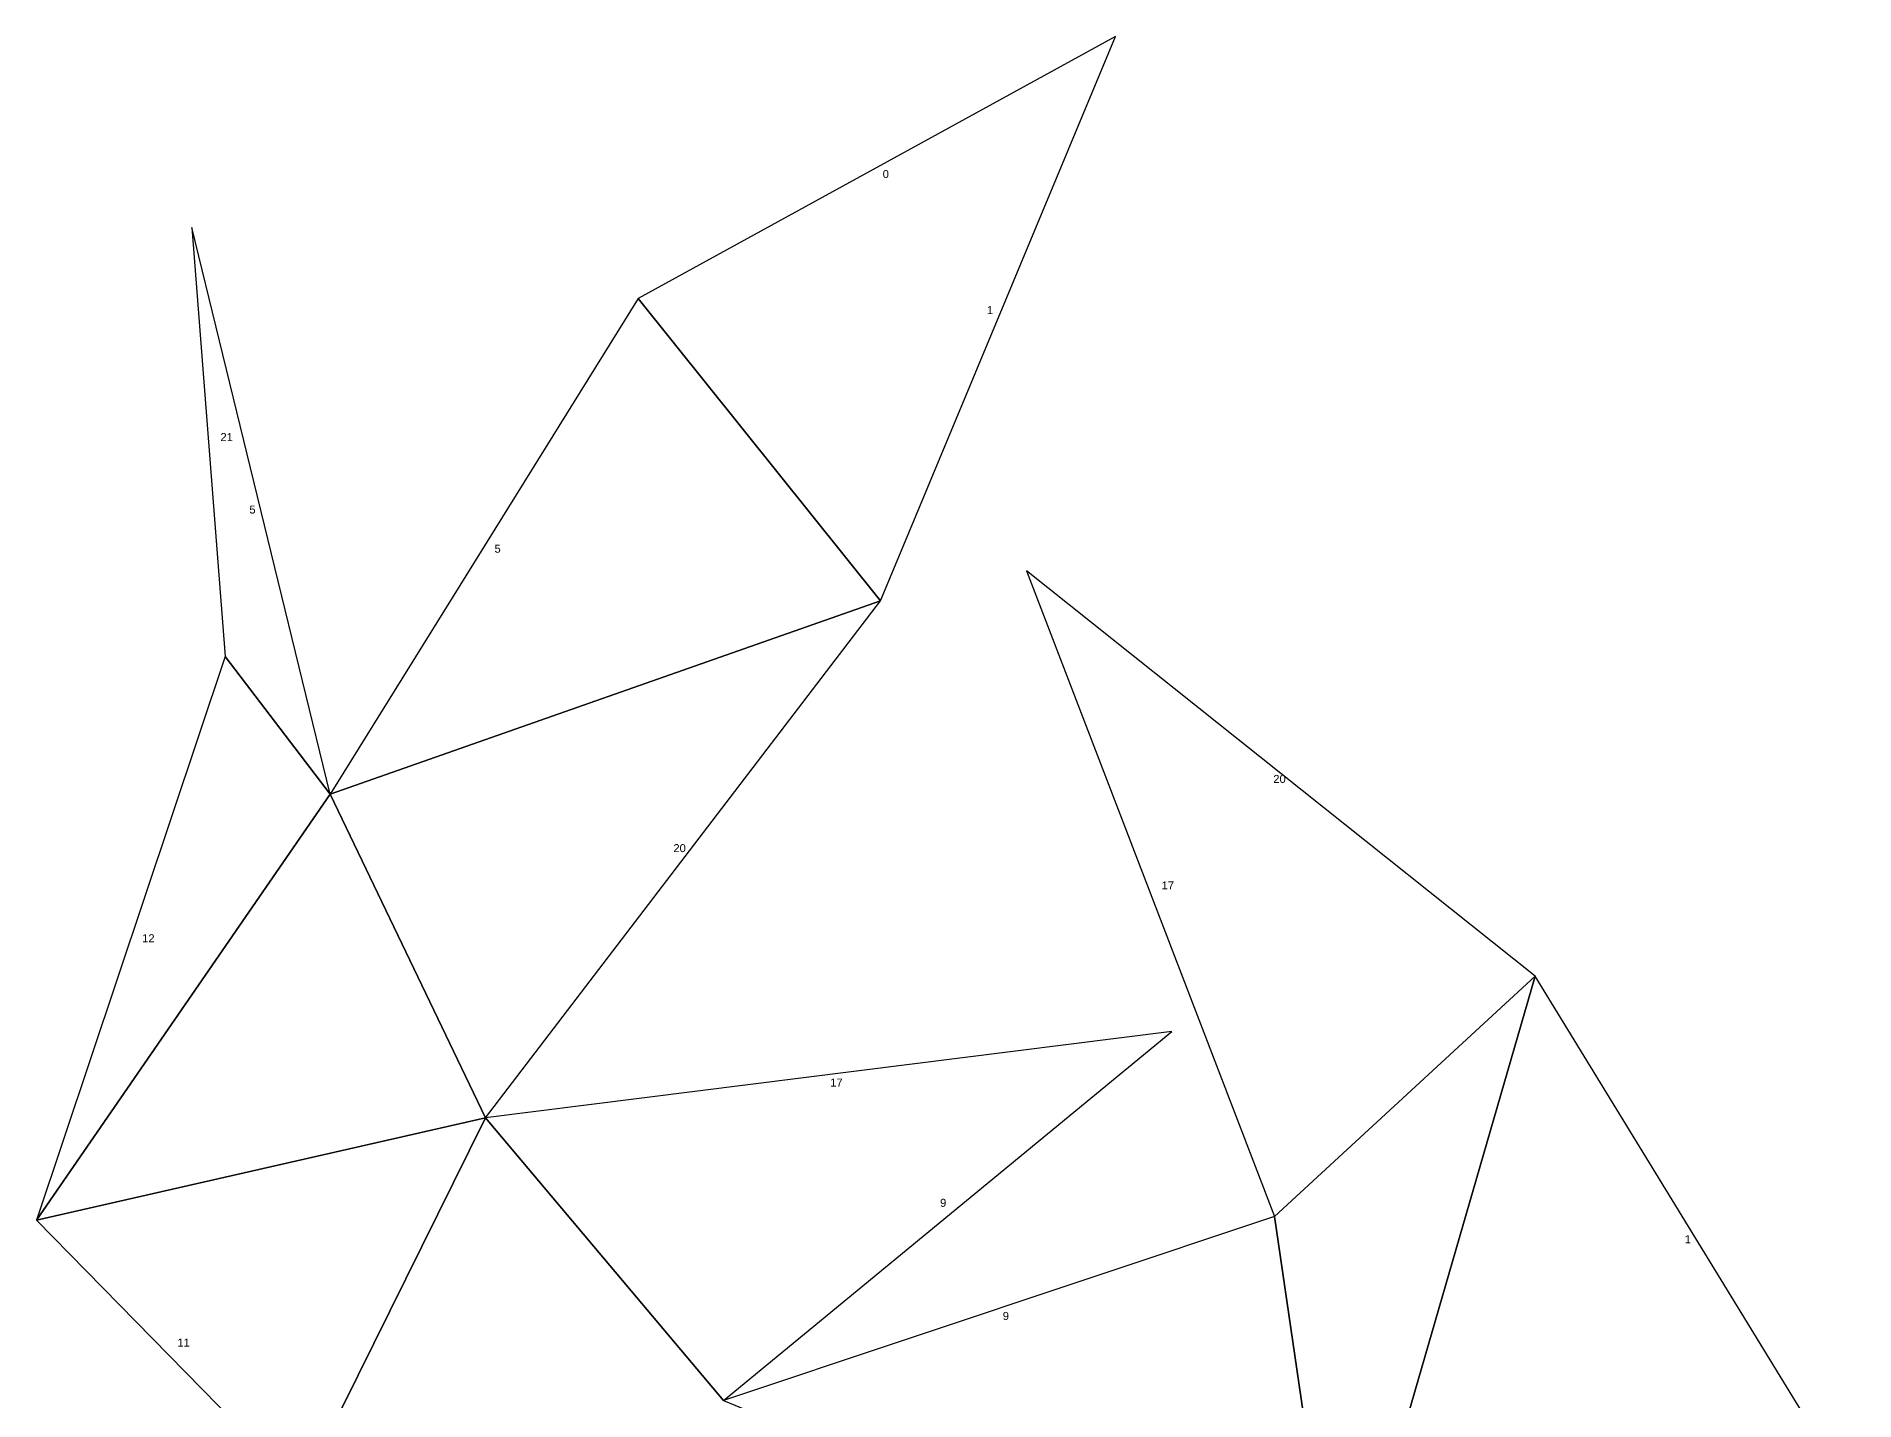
# Model space of a CAD drawing. Extents: x -212 to 78, y -538 to 12.
# Drawn here: x -149.4 to 77.7, y -158.6 to 11.9 of the extents above; entities that cross this region are included whole.
import ezdxf

# ---------------------------------------------------------------- set-up
doc = ezdxf.new("R2010")
doc.units = 0
doc.styles.get("Standard").update_dxf_attribs({"font": 'arial.ttf'})

msp = doc.modelspace()

# ---------------------------------------------------------------- linework, layer by layer
at = {"color": 0}
for p, q in [((-14.61, 11.92), (-74.22, -20.85)), ((-43.96, -58.63), (-14.61, 11.92)), ((-130.01, -11.95), (-125.84, -65.59)), ((-112.7, -82.76), (-130.01, -11.95)), ((-74.22, -20.85), (-112.7, -82.76)), ((37.84, -105.53), (-25.74, -54.86)), ((-25.74, -54.86), (5.25, -135.56)), ((-93.33, -123.23), (-43.96, -58.63)), ((-125.84, -65.59), (-149.43, -136.02)), ((77.74, -170.7), (37.84, -105.53)), ((-7.56, -112.42), (-93.33, -123.23)), ((-63.58, -158.56), (-7.56, -112.42)), ((-149.43, -136.02), (-116.34, -169.7)), ((5.25, -135.56), (-63.58, -158.56))]:
    msp.add_line(p, q, dxfattribs=at)
at = {"color": 1}
for p, q in [((-74.22, -20.85), (-43.96, -58.63)), ((-43.96, -58.63), (-74.22, -20.85)), ((-112.7, -82.76), (-43.96, -58.63)), ((-43.96, -58.63), (-112.7, -82.76)), ((-112.7, -82.76), (-125.84, -65.59)), ((-125.84, -65.59), (-112.7, -82.76)), ((-112.7, -82.76), (-149.43, -136.02)), ((-149.43, -136.02), (-112.7, -82.76)), ((-93.33, -123.23), (-112.7, -82.76)), ((-112.7, -82.76), (-93.33, -123.23)), ((37.84, -105.53), (5.25, -135.56)), ((5.25, -135.56), (37.84, -105.53)), ((13.29, -190.1), (37.84, -105.53)), ((37.84, -105.53), (13.29, -190.1)), ((-93.33, -123.23), (-149.43, -136.02)), ((-149.43, -136.02), (-93.33, -123.23)), ((-116.34, -169.7), (-93.33, -123.23)), ((-93.33, -123.23), (-116.34, -169.7)), ((-93.33, -123.23), (-63.58, -158.56)), ((-63.58, -158.56), (-93.33, -123.23)), ((5.25, -135.56), (13.29, -190.1)), ((13.29, -190.1), (5.25, -135.56)), ((-63.58, -158.56), (13.29, -190.1))]:
    msp.add_line(p, q, dxfattribs=at)

# ---------------------------------------------------------------- texts
for s, p in [('0', (-43.69, -5.78)), ('1', (-30.67, -22.78)), ('21', (-126.43, -38.65)), ('5', (-122.81, -47.71)), ('5', (-92.19, -52.6)), ('20', (5.11, -81.37)), ('20', (-69.84, -90.02)), ('17', (-8.84, -94.67)), ('12', (-136.21, -101.28)), ('17', (-50.25, -119.31)), ('9', (-36.52, -134.34)), ('1', (56.51, -138.89)), ('9', (-28.69, -148.48)), ('11', (-131.81, -151.81))]:
    msp.add_text(s, height=1).set_placement(p)

doc.saveas('drawing.dxf')
